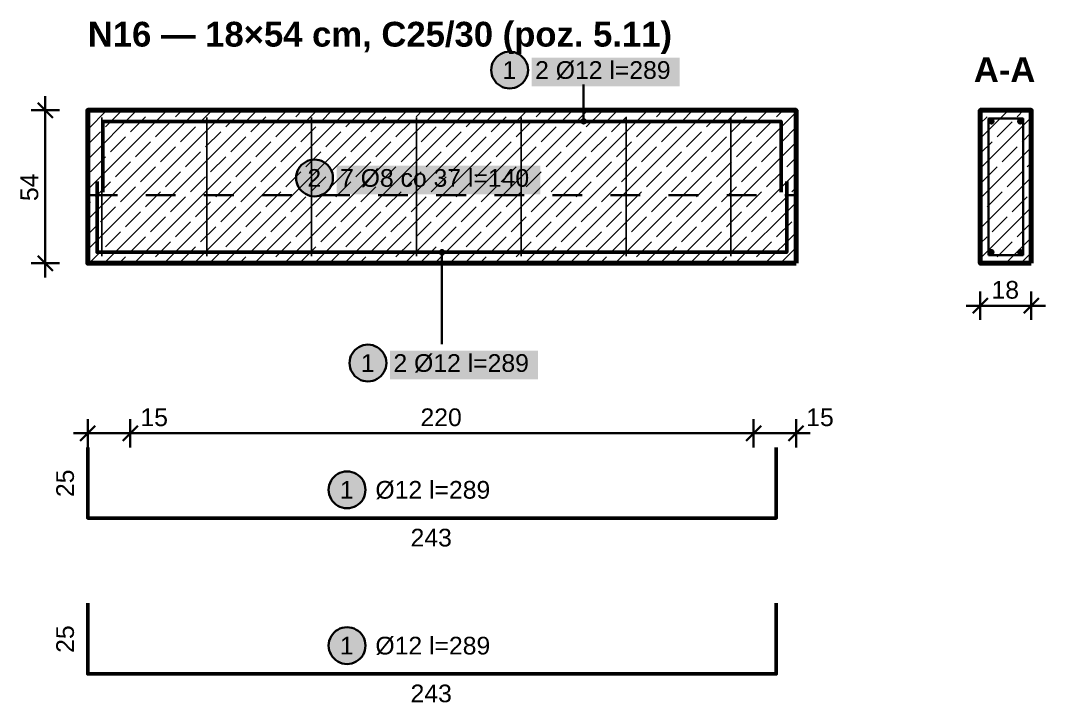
# Model space of a CAD drawing. Header units: metres. Extents: x 0.1 to 9.5, y -11.1 to -0.1.
# Drawn here: x 0.063 to 3.68, y -2.466 to -0.058 of the extents above; entities that cross this region are included whole.
import ezdxf

# ---------------------------------------------------------------- set-up
doc = ezdxf.new("R2010")
doc.units = ezdxf.units.M
doc.linetypes.add('KRESKOWA', pattern=[5.25, 4.2, -1.05])
for name, color, linetype, lineweight in [('A-KRESKOWANIE', 8, 'Continuous', 18), ('A-MASKA', 7, 'Continuous', 18), ('A-OPISY', 2, 'Continuous', 25), ('K-KONSTR', 7, 'Continuous', 50), ('K-WYMIARY', 1, 'Continuous', 25), ('K-ZBROJENIE', 1, 'Continuous', 100), ('K-ZBROJENIE-OPIS', 2, 'Continuous', 25)]:
    doc.layers.add(name, color=color, linetype=linetype, lineweight=lineweight)
doc.styles.add('PL_ARIAL', font='arial.ttf')
doc.styles.add('PL_ARIAL_B', font='arialbd.ttf')

msp = doc.modelspace()

# ---------------------------------------------------------------- hatches: boundary and pattern name
at = {"layer": 'A-MASKA', "true_color": 0xffffff}
for points in [[(1.8662, -0.2903), (2.3888, -0.2903), (2.3888, -0.189), (1.8662, -0.189)], [(1.1778, -0.6713), (1.8972, -0.6713), (1.8972, -0.57), (1.1778, -0.57)], [(1.3662, -1.3247), (1.8888, -1.3247), (1.8888, -1.2235), (1.3662, -1.2235)]]:
    msp.add_hatch(color=7, dxfattribs=at).paths.add_polyline_path(points)
at = {"layer": 'K-ZBROJENIE', "true_color": 0x000000}
for points in [[(3.5002, -0.414), (3.5002, -0.4151), (3.5, -0.4162), (3.4998, -0.4173), (3.4994, -0.4183), (3.4989, -0.4193), (3.4984, -0.4203), (3.4977, -0.4211), (3.497, -0.422), (3.4961, -0.4227), (3.4953, -0.4234), (3.4943, -0.4239), (3.4933, -0.4244), (3.4923, -0.4248), (3.4912, -0.425), (3.4901, -0.4252), (3.489, -0.4253), (3.4879, -0.4252), (3.4868, -0.425), (3.4857, -0.4248), (3.4847, -0.4244), (3.4837, -0.4239), (3.4827, -0.4234), (3.4819, -0.4227), (3.481, -0.422), (3.4803, -0.4211), (3.4796, -0.4203), (3.4791, -0.4193), (3.4786, -0.4183), (3.4782, -0.4173), (3.478, -0.4162), (3.4778, -0.4151), (3.4777, -0.414), (3.4778, -0.4129), (3.478, -0.4118), (3.4782, -0.4107), (3.4786, -0.4097), (3.4791, -0.4087), (3.4796, -0.4077), (3.4803, -0.4069), (3.481, -0.406), (3.4819, -0.4053), (3.4827, -0.4046), (3.4837, -0.4041), (3.4847, -0.4036), (3.4857, -0.4032), (3.4868, -0.403), (3.4879, -0.4028), (3.489, -0.4028), (3.4901, -0.4028), (3.4912, -0.403), (3.4923, -0.4032), (3.4933, -0.4036), (3.4943, -0.4041), (3.4953, -0.4046), (3.4961, -0.4053), (3.497, -0.406), (3.4977, -0.4069), (3.4984, -0.4077), (3.4989, -0.4087), (3.4994, -0.4097), (3.4998, -0.4107), (3.5, -0.4118), (3.5002, -0.4129)], [(3.6023, -0.414), (3.6022, -0.4151), (3.602, -0.4162), (3.6018, -0.4173), (3.6014, -0.4183), (3.6009, -0.4193), (3.6004, -0.4203), (3.5997, -0.4211), (3.599, -0.422), (3.5981, -0.4227), (3.5973, -0.4234), (3.5963, -0.4239), (3.5953, -0.4244), (3.5943, -0.4248), (3.5932, -0.425), (3.5921, -0.4252), (3.591, -0.4253), (3.5899, -0.4252), (3.5888, -0.425), (3.5877, -0.4248), (3.5867, -0.4244), (3.5857, -0.4239), (3.5847, -0.4234), (3.5839, -0.4227), (3.583, -0.422), (3.5823, -0.4211), (3.5816, -0.4203), (3.5811, -0.4193), (3.5806, -0.4183), (3.5802, -0.4173), (3.58, -0.4162), (3.5798, -0.4151), (3.5798, -0.414), (3.5798, -0.4129), (3.58, -0.4118), (3.5802, -0.4107), (3.5806, -0.4097), (3.5811, -0.4087), (3.5816, -0.4077), (3.5823, -0.4069), (3.583, -0.406), (3.5839, -0.4053), (3.5847, -0.4046), (3.5857, -0.4041), (3.5867, -0.4036), (3.5877, -0.4032), (3.5888, -0.403), (3.5899, -0.4028), (3.591, -0.4028), (3.5921, -0.4028), (3.5932, -0.403), (3.5943, -0.4032), (3.5953, -0.4036), (3.5963, -0.4041), (3.5973, -0.4046), (3.5981, -0.4053), (3.599, -0.406), (3.5997, -0.4069), (3.6004, -0.4077), (3.6009, -0.4087), (3.6014, -0.4097), (3.6018, -0.4107), (3.602, -0.4118), (3.6022, -0.4129)], [(3.5002, -0.876), (3.5002, -0.8771), (3.5, -0.8782), (3.4998, -0.8793), (3.4994, -0.8803), (3.4989, -0.8813), (3.4984, -0.8823), (3.4977, -0.8831), (3.497, -0.884), (3.4961, -0.8847), (3.4953, -0.8854), (3.4943, -0.8859), (3.4933, -0.8864), (3.4923, -0.8868), (3.4912, -0.887), (3.4901, -0.8872), (3.489, -0.8872), (3.4879, -0.8872), (3.4868, -0.887), (3.4857, -0.8868), (3.4847, -0.8864), (3.4837, -0.8859), (3.4827, -0.8854), (3.4819, -0.8847), (3.481, -0.884), (3.4803, -0.8831), (3.4796, -0.8823), (3.4791, -0.8813), (3.4786, -0.8803), (3.4782, -0.8793), (3.478, -0.8782), (3.4778, -0.8771), (3.4777, -0.876), (3.4778, -0.8749), (3.478, -0.8738), (3.4782, -0.8727), (3.4786, -0.8717), (3.4791, -0.8707), (3.4796, -0.8697), (3.4803, -0.8689), (3.481, -0.868), (3.4819, -0.8673), (3.4827, -0.8666), (3.4837, -0.8661), (3.4847, -0.8656), (3.4857, -0.8652), (3.4868, -0.865), (3.4879, -0.8648), (3.489, -0.8648), (3.4901, -0.8648), (3.4912, -0.865), (3.4923, -0.8652), (3.4933, -0.8656), (3.4943, -0.8661), (3.4953, -0.8666), (3.4961, -0.8673), (3.497, -0.868), (3.4977, -0.8689), (3.4984, -0.8697), (3.4989, -0.8707), (3.4994, -0.8717), (3.4998, -0.8727), (3.5, -0.8738), (3.5002, -0.8749)], [(3.6023, -0.876), (3.6022, -0.8771), (3.602, -0.8782), (3.6018, -0.8793), (3.6014, -0.8803), (3.6009, -0.8813), (3.6004, -0.8823), (3.5997, -0.8831), (3.599, -0.884), (3.5981, -0.8847), (3.5973, -0.8854), (3.5963, -0.8859), (3.5953, -0.8864), (3.5943, -0.8868), (3.5932, -0.887), (3.5921, -0.8872), (3.591, -0.8872), (3.5899, -0.8872), (3.5888, -0.887), (3.5877, -0.8868), (3.5867, -0.8864), (3.5857, -0.8859), (3.5847, -0.8854), (3.5839, -0.8847), (3.583, -0.884), (3.5823, -0.8831), (3.5816, -0.8823), (3.5811, -0.8813), (3.5806, -0.8803), (3.5802, -0.8793), (3.58, -0.8782), (3.5798, -0.8771), (3.5798, -0.876), (3.5798, -0.8749), (3.58, -0.8738), (3.5802, -0.8727), (3.5806, -0.8717), (3.5811, -0.8707), (3.5816, -0.8697), (3.5823, -0.8689), (3.583, -0.868), (3.5839, -0.8673), (3.5847, -0.8666), (3.5857, -0.8661), (3.5867, -0.8656), (3.5877, -0.8652), (3.5888, -0.865), (3.5899, -0.8648), (3.591, -0.8648), (3.5921, -0.8648), (3.5932, -0.865), (3.5943, -0.8652), (3.5953, -0.8656), (3.5963, -0.8661), (3.5973, -0.8666), (3.5981, -0.8673), (3.599, -0.868), (3.5997, -0.8689), (3.6004, -0.8697), (3.6009, -0.8707), (3.6014, -0.8717), (3.6018, -0.8727), (3.602, -0.8738), (3.6022, -0.8749)]]:
    msp.add_hatch(color=7, dxfattribs=at).paths.add_polyline_path(points)
at = {"layer": 'K-ZBROJENIE-OPIS', "true_color": 0xffffff}
for points in [[(1.8537, -0.2328), (1.8532, -0.2243), (1.8515, -0.2159), (1.8488, -0.2079), (1.845, -0.2003), (1.8403, -0.1932), (1.8347, -0.1868), (1.8283, -0.1812), (1.8212, -0.1765), (1.8136, -0.1727), (1.8056, -0.17), (1.7972, -0.1683), (1.7887, -0.1678), (1.7803, -0.1683), (1.7719, -0.17), (1.7639, -0.1727), (1.7562, -0.1765), (1.7492, -0.1812), (1.7428, -0.1868), (1.7372, -0.1932), (1.7325, -0.2003), (1.7287, -0.2079), (1.726, -0.2159), (1.7243, -0.2243), (1.7237, -0.2328), (1.7243, -0.2412), (1.726, -0.2496), (1.7287, -0.2576), (1.7325, -0.2653), (1.7372, -0.2723), (1.7428, -0.2787), (1.7492, -0.2843), (1.7562, -0.289), (1.7639, -0.2928), (1.7719, -0.2955), (1.7803, -0.2972), (1.7887, -0.2978), (1.7972, -0.2972), (1.8056, -0.2955), (1.8136, -0.2928), (1.8212, -0.289), (1.8283, -0.2843), (1.8347, -0.2787), (1.8403, -0.2723), (1.845, -0.2653), (1.8488, -0.2576), (1.8515, -0.2496), (1.8532, -0.2412)], [(1.1653, -0.6138), (1.1647, -0.6053), (1.1631, -0.5969), (1.1603, -0.5889), (1.1566, -0.5813), (1.1518, -0.5742), (1.1462, -0.5678), (1.1398, -0.5622), (1.1328, -0.5575), (1.1252, -0.5537), (1.1171, -0.551), (1.1088, -0.5493), (1.1003, -0.5488), (1.0918, -0.5493), (1.0835, -0.551), (1.0754, -0.5537), (1.0678, -0.5575), (1.0607, -0.5622), (1.0543, -0.5678), (1.0487, -0.5742), (1.044, -0.5813), (1.0402, -0.5889), (1.0375, -0.5969), (1.0358, -0.6053), (1.0353, -0.6138), (1.0358, -0.6222), (1.0375, -0.6306), (1.0402, -0.6386), (1.044, -0.6462), (1.0487, -0.6533), (1.0543, -0.6597), (1.0607, -0.6653), (1.0678, -0.67), (1.0754, -0.6738), (1.0835, -0.6765), (1.0918, -0.6782), (1.1003, -0.6787), (1.1088, -0.6782), (1.1171, -0.6765), (1.1252, -0.6738), (1.1328, -0.67), (1.1398, -0.6653), (1.1462, -0.6597), (1.1518, -0.6533), (1.1566, -0.6462), (1.1603, -0.6386), (1.1631, -0.6306), (1.1647, -0.6222)], [(1.3537, -1.2672), (1.3532, -1.2588), (1.3515, -1.2504), (1.3488, -1.2424), (1.345, -1.2348), (1.3403, -1.2277), (1.3347, -1.2213), (1.3283, -1.2157), (1.3212, -1.211), (1.3136, -1.2072), (1.3056, -1.2045), (1.2972, -1.2028), (1.2887, -1.2023), (1.2803, -1.2028), (1.2719, -1.2045), (1.2639, -1.2072), (1.2562, -1.211), (1.2492, -1.2157), (1.2428, -1.2213), (1.2372, -1.2277), (1.2325, -1.2348), (1.2287, -1.2424), (1.226, -1.2504), (1.2243, -1.2588), (1.2237, -1.2672), (1.2243, -1.2757), (1.226, -1.2841), (1.2287, -1.2921), (1.2325, -1.2997), (1.2372, -1.3068), (1.2428, -1.3132), (1.2492, -1.3188), (1.2562, -1.3235), (1.2639, -1.3273), (1.2719, -1.33), (1.2803, -1.3317), (1.2887, -1.3322), (1.2972, -1.3317), (1.3056, -1.33), (1.3136, -1.3273), (1.3212, -1.3235), (1.3283, -1.3188), (1.3347, -1.3132), (1.3403, -1.3068), (1.345, -1.2997), (1.3488, -1.2921), (1.3515, -1.2841), (1.3532, -1.2757)], [(1.28, -1.715), (1.2794, -1.7065), (1.2778, -1.6982), (1.2751, -1.6901), (1.2713, -1.6825), (1.2666, -1.6754), (1.261, -1.669), (1.2546, -1.6634), (1.2475, -1.6587), (1.2399, -1.6549), (1.2318, -1.6522), (1.2235, -1.6506), (1.215, -1.65), (1.2065, -1.6506), (1.1982, -1.6522), (1.1901, -1.6549), (1.1825, -1.6587), (1.1754, -1.6634), (1.169, -1.669), (1.1634, -1.6754), (1.1587, -1.6825), (1.1549, -1.6901), (1.1522, -1.6982), (1.1506, -1.7065), (1.15, -1.715), (1.1506, -1.7235), (1.1522, -1.7318), (1.1549, -1.7399), (1.1587, -1.7475), (1.1634, -1.7546), (1.169, -1.761), (1.1754, -1.7666), (1.1825, -1.7713), (1.1901, -1.7751), (1.1982, -1.7778), (1.2065, -1.7794), (1.215, -1.78), (1.2235, -1.7794), (1.2318, -1.7778), (1.2399, -1.7751), (1.2475, -1.7713), (1.2546, -1.7666), (1.261, -1.761), (1.2666, -1.7546), (1.2713, -1.7475), (1.2751, -1.7399), (1.2778, -1.7318), (1.2794, -1.7235)], [(1.28, -2.265), (1.2794, -2.2565), (1.2778, -2.2482), (1.2751, -2.2401), (1.2713, -2.2325), (1.2666, -2.2254), (1.261, -2.219), (1.2546, -2.2134), (1.2475, -2.2087), (1.2399, -2.2049), (1.2318, -2.2022), (1.2235, -2.2006), (1.215, -2.2), (1.2065, -2.2006), (1.1982, -2.2022), (1.1901, -2.2049), (1.1825, -2.2087), (1.1754, -2.2134), (1.169, -2.219), (1.1634, -2.2254), (1.1587, -2.2325), (1.1549, -2.2401), (1.1522, -2.2482), (1.1506, -2.2565), (1.15, -2.265), (1.1506, -2.2735), (1.1522, -2.2818), (1.1549, -2.2899), (1.1587, -2.2975), (1.1634, -2.3046), (1.169, -2.311), (1.1754, -2.3166), (1.1825, -2.3213), (1.1901, -2.3251), (1.1982, -2.3278), (1.2065, -2.3294), (1.215, -2.33), (1.2235, -2.3294), (1.2318, -2.3278), (1.2399, -2.3251), (1.2475, -2.3213), (1.2546, -2.3166), (1.261, -2.311), (1.2666, -2.3046), (1.2713, -2.2975), (1.2751, -2.2899), (1.2778, -2.2818), (1.2794, -2.2735)]]:
    msp.add_hatch(color=7, dxfattribs=at).paths.add_polyline_path(points)
at = {"layer": 'K-ZBROJENIE-OPIS', "true_color": 0x000000}
for points in [[(2.0613, -0.414), (2.0609, -0.4111), (2.0597, -0.4084), (2.058, -0.406), (2.0556, -0.4043), (2.0529, -0.4031), (2.05, -0.4028), (2.0471, -0.4031), (2.0444, -0.4043), (2.042, -0.406), (2.0403, -0.4084), (2.0391, -0.4111), (2.0388, -0.414), (2.0391, -0.4169), (2.0403, -0.4196), (2.042, -0.422), (2.0444, -0.4237), (2.0471, -0.4249), (2.05, -0.4253), (2.0529, -0.4249), (2.0556, -0.4237), (2.058, -0.422), (2.0597, -0.4196), (2.0609, -0.4169)], [(1.5613, -0.876), (1.5609, -0.8731), (1.5597, -0.8704), (1.558, -0.868), (1.5556, -0.8663), (1.5529, -0.8651), (1.55, -0.8648), (1.5471, -0.8651), (1.5444, -0.8663), (1.542, -0.868), (1.5403, -0.8704), (1.5391, -0.8731), (1.5388, -0.876), (1.5391, -0.8789), (1.5403, -0.8816), (1.542, -0.884), (1.5444, -0.8857), (1.5471, -0.8869), (1.55, -0.8872), (1.5529, -0.8869), (1.5556, -0.8857), (1.558, -0.884), (1.5597, -0.8816), (1.5609, -0.8789)]]:
    msp.add_hatch(color=7, dxfattribs=at).paths.add_polyline_path(points)

# ---------------------------------------------------------------- linework, layer by layer
at = {"layer": 'A-KRESKOWANIE', "lineweight": 25, "ltscale": 0.025}
for points in [[(0.3, -0.8667), (0.7917, -0.375)], [(0.3, -0.7607), (0.6857, -0.375)], [(0.3, -0.6546), (0.5796, -0.375)], [(0.3, -0.5485), (0.4735, -0.375)], [(0.3, -0.4425), (0.3675, -0.375)], [(0.3, -0.3894), (0.3144, -0.375)], [(0.3578, -0.915), (0.8978, -0.375)], [(0.3624, -0.4331), (0.4154, -0.3801)], [(0.4508, -0.4508), (0.5038, -0.3977)], [(0.4639, -0.915), (1.0039, -0.375)], [(0.5215, -0.3801), (0.5266, -0.375)], [(0.5699, -0.915), (1.1099, -0.375)], [(0.6099, -0.3977), (0.6326, -0.375)], [(0.676, -0.915), (1.216, -0.375)], [(0.6983, -0.4154), (0.7387, -0.375)], [(0.7821, -0.915), (1.3221, -0.375)], [(0.7867, -0.4331), (0.8397, -0.3801)], [(0.875, -0.4508), (0.9281, -0.3977)], [(0.8881, -0.915), (1.4281, -0.375)], [(0.9458, -0.3801), (0.9508, -0.375)], [(0.9942, -0.915), (1.5342, -0.375)], [(1.0341, -0.3977), (1.0569, -0.375)], [(1.1003, -0.915), (1.6403, -0.375)], [(1.1225, -0.4154), (1.163, -0.375)], [(1.2063, -0.915), (1.7463, -0.375)], [(1.2109, -0.4331), (1.264, -0.3801)], [(1.2993, -0.4508), (1.3523, -0.3977)], [(1.3124, -0.915), (1.8524, -0.375)], [(1.37, -0.3801), (1.3751, -0.375)], [(1.4185, -0.915), (1.9585, -0.375)], [(1.4584, -0.3977), (1.4812, -0.375)], [(1.5245, -0.915), (2.0645, -0.375)], [(1.5468, -0.4154), (1.5872, -0.375)], [(1.6306, -0.915), (2.1706, -0.375)], [(1.6352, -0.4331), (1.6882, -0.3801)], [(1.7236, -0.4508), (1.7766, -0.3977)], [(1.7367, -0.915), (2.2767, -0.375)], [(1.7943, -0.3801), (1.7994, -0.375)], [(1.8427, -0.915), (2.3827, -0.375)], [(1.8827, -0.3977), (1.9054, -0.375)], [(1.9488, -0.915), (2.4888, -0.375)], [(1.9711, -0.4154), (2.0115, -0.375)], [(2.0548, -0.915), (2.5948, -0.375)], [(2.0594, -0.4331), (2.1125, -0.3801)], [(2.1478, -0.4508), (2.2009, -0.3977)], [(2.1609, -0.915), (2.7009, -0.375)], [(2.2185, -0.3801), (2.2236, -0.375)], [(2.267, -0.915), (2.8, -0.382)], [(2.3069, -0.3977), (2.3297, -0.375)], [(2.3953, -0.4154), (2.4357, -0.375)], [(2.4837, -0.4331), (2.5367, -0.3801)], [(2.5721, -0.4508), (2.6251, -0.3977)], [(2.6428, -0.3801), (2.6479, -0.375)], [(2.7312, -0.3977), (2.7539, -0.375)], [(3.45, -0.4744), (3.5494, -0.375)], [(3.45, -0.4214), (3.4737, -0.3977)], [(3.4913, -0.3801), (3.4964, -0.375)], [(3.5797, -0.3977), (3.6025, -0.375)], [(0.5392, -0.4685), (0.5922, -0.4154)], [(0.6276, -0.4861), (0.6806, -0.4331)], [(0.9634, -0.4685), (1.0165, -0.4154)], [(1.0518, -0.4861), (1.1049, -0.4331)], [(1.3877, -0.4685), (1.4407, -0.4154)], [(1.4761, -0.4861), (1.5291, -0.4331)], [(1.812, -0.4685), (1.865, -0.4154)], [(1.9003, -0.4861), (1.9534, -0.4331)], [(2.2362, -0.4685), (2.2893, -0.4154)], [(2.3246, -0.4861), (2.3776, -0.4331)], [(2.6605, -0.4685), (2.7135, -0.4154)], [(3.45, -0.5805), (3.63, -0.4005)], [(3.509, -0.4685), (3.5621, -0.4154)], [(0.3, -0.4955), (0.3447, -0.4508)], [(0.3801, -0.5215), (0.4331, -0.4685)], [(0.7159, -0.5038), (0.769, -0.4508)], [(0.8043, -0.5215), (0.8574, -0.4685)], [(1.1402, -0.5038), (1.1932, -0.4508)], [(1.2286, -0.5215), (1.2816, -0.4685)], [(1.5645, -0.5038), (1.6175, -0.4508)], [(1.6529, -0.5215), (1.7059, -0.4685)], [(1.9887, -0.5038), (2.0418, -0.4508)], [(2.0771, -0.5215), (2.1302, -0.4685)], [(2.413, -0.5038), (2.466, -0.4508)], [(2.5014, -0.5215), (2.5544, -0.4685)], [(2.7489, -0.4861), (2.8, -0.435)], [(3.5974, -0.4861), (3.63, -0.4535)], [(0.4685, -0.5392), (0.5215, -0.4861)], [(0.5568, -0.5568), (0.6099, -0.5038)], [(0.8927, -0.5392), (0.9458, -0.4861)], [(0.9811, -0.5568), (1.0341, -0.5038)], [(1.317, -0.5392), (1.37, -0.4861)], [(1.4054, -0.5568), (1.4584, -0.5038)], [(1.7413, -0.5392), (1.7943, -0.4861)], [(1.8296, -0.5568), (1.8827, -0.5038)], [(2.1655, -0.5392), (2.2185, -0.4861)], [(2.2539, -0.5568), (2.3069, -0.5038)], [(2.373, -0.915), (2.8, -0.488)], [(2.5898, -0.5392), (2.6428, -0.4861)], [(2.6782, -0.5568), (2.7312, -0.5038)], [(3.45, -0.5275), (3.4913, -0.4861)], [(3.5267, -0.5568), (3.5797, -0.5038)], [(0.3094, -0.5922), (0.3624, -0.5392)], [(0.6452, -0.5745), (0.6983, -0.5215)], [(0.7336, -0.5922), (0.7867, -0.5392)], [(1.0695, -0.5745), (1.1225, -0.5215)], [(1.1579, -0.5922), (1.2109, -0.5392)], [(1.4938, -0.5745), (1.5468, -0.5215)], [(1.5822, -0.5922), (1.6352, -0.5392)], [(1.918, -0.5745), (1.9711, -0.5215)], [(2.0064, -0.5922), (2.0594, -0.5392)], [(2.3423, -0.5745), (2.3953, -0.5215)], [(2.4307, -0.5922), (2.4837, -0.5392)], [(2.7666, -0.5745), (2.8, -0.5411)], [(3.45, -0.6866), (3.63, -0.5066)], [(0.3977, -0.6099), (0.4508, -0.5568)], [(0.4861, -0.6276), (0.5392, -0.5745)], [(0.822, -0.6099), (0.875, -0.5568)], [(0.9104, -0.6276), (0.9634, -0.5745)], [(1.2463, -0.6099), (1.2993, -0.5568)], [(1.3347, -0.6276), (1.3877, -0.5745)], [(1.6705, -0.6099), (1.7236, -0.5568)], [(1.7589, -0.6276), (1.812, -0.5745)], [(2.0948, -0.6099), (2.1478, -0.5568)], [(2.1832, -0.6276), (2.2362, -0.5745)], [(2.5191, -0.6099), (2.5721, -0.5568)], [(2.6075, -0.6276), (2.6605, -0.5745)], [(3.456, -0.6276), (3.509, -0.5745)], [(3.6151, -0.5745), (3.63, -0.5596)], [(0.5745, -0.6452), (0.6276, -0.5922)], [(0.6629, -0.6629), (0.7159, -0.6099)], [(0.9988, -0.6452), (1.0518, -0.5922)], [(1.0872, -0.6629), (1.1402, -0.6099)], [(1.4231, -0.6452), (1.4761, -0.5922)], [(1.5114, -0.6629), (1.5645, -0.6099)], [(1.8473, -0.6452), (1.9003, -0.5922)], [(1.9357, -0.6629), (1.9887, -0.6099)], [(2.2716, -0.6452), (2.3246, -0.5922)], [(2.36, -0.6629), (2.413, -0.6099)], [(2.4791, -0.915), (2.8, -0.5941)], [(2.6958, -0.6452), (2.7489, -0.5922)], [(3.45, -0.7926), (3.63, -0.6126)], [(3.5444, -0.6452), (3.5974, -0.5922)], [(0.327, -0.6806), (0.3801, -0.6276)], [(0.4154, -0.6983), (0.4685, -0.6452)], [(0.7513, -0.6806), (0.8043, -0.6276)], [(0.8397, -0.6983), (0.8927, -0.6452)], [(1.1756, -0.6806), (1.2286, -0.6276)], [(1.264, -0.6983), (1.317, -0.6452)], [(1.5998, -0.6806), (1.6529, -0.6276)], [(1.6882, -0.6983), (1.7413, -0.6452)], [(2.0241, -0.6806), (2.0771, -0.6276)], [(2.1125, -0.6983), (2.1655, -0.6452)], [(2.4484, -0.6806), (2.5014, -0.6276)], [(2.5367, -0.6983), (2.5898, -0.6452)], [(2.7842, -0.6629), (2.8, -0.6471)], [(0.5038, -0.7159), (0.5568, -0.6629)], [(0.5922, -0.7336), (0.6452, -0.6806)], [(0.9281, -0.7159), (0.9811, -0.6629)], [(1.0165, -0.7336), (1.0695, -0.6806)], [(1.3523, -0.7159), (1.4054, -0.6629)], [(1.4407, -0.7336), (1.4938, -0.6806)], [(1.7766, -0.7159), (1.8296, -0.6629)], [(1.865, -0.7336), (1.918, -0.6806)], [(2.2009, -0.7159), (2.2539, -0.6629)], [(2.2893, -0.7336), (2.3423, -0.6806)], [(2.6251, -0.7159), (2.6782, -0.6629)], [(2.7135, -0.7336), (2.7666, -0.6806)], [(3.4737, -0.7159), (3.5267, -0.6629)], [(3.5621, -0.7336), (3.6151, -0.6806)], [(0.3, -0.7076), (0.3094, -0.6983)], [(0.3447, -0.769), (0.3977, -0.7159)], [(0.6806, -0.7513), (0.7336, -0.6983)], [(0.769, -0.769), (0.822, -0.7159)], [(1.1049, -0.7513), (1.1579, -0.6983)], [(1.1932, -0.769), (1.2463, -0.7159)], [(1.5291, -0.7513), (1.5822, -0.6983)], [(1.6175, -0.769), (1.6705, -0.7159)], [(1.9534, -0.7513), (2.0064, -0.6983)], [(2.0418, -0.769), (2.0948, -0.7159)], [(2.3776, -0.7513), (2.4307, -0.6983)], [(2.466, -0.769), (2.5191, -0.7159)], [(2.5852, -0.915), (2.8, -0.7002)], [(3.45, -0.8987), (3.63, -0.7187)], [(0.4331, -0.7867), (0.4861, -0.7336)], [(0.5215, -0.8043), (0.5745, -0.7513)], [(0.8574, -0.7867), (0.9104, -0.7336)], [(0.9458, -0.8043), (0.9988, -0.7513)], [(1.2816, -0.7867), (1.3347, -0.7336)], [(1.37, -0.8043), (1.4231, -0.7513)], [(1.7059, -0.7867), (1.7589, -0.7336)], [(1.7943, -0.8043), (1.8473, -0.7513)], [(2.1302, -0.7867), (2.1832, -0.7336)], [(2.2185, -0.8043), (2.2716, -0.7513)], [(2.5544, -0.7867), (2.6075, -0.7336)], [(2.6428, -0.8043), (2.6958, -0.7513)], [(3.45, -0.7396), (3.456, -0.7336)], [(3.4913, -0.8043), (3.5444, -0.7513)], [(0.3, -0.8137), (0.327, -0.7867)], [(0.6099, -0.822), (0.6629, -0.769)], [(0.6983, -0.8397), (0.7513, -0.7867)], [(1.0341, -0.822), (1.0872, -0.769)], [(1.1225, -0.8397), (1.1756, -0.7867)], [(1.4584, -0.822), (1.5114, -0.769)], [(1.5468, -0.8397), (1.5998, -0.7867)], [(1.8827, -0.822), (1.9357, -0.769)], [(1.9711, -0.8397), (2.0241, -0.7867)], [(2.3069, -0.822), (2.36, -0.769)], [(2.3953, -0.8397), (2.4484, -0.7867)], [(2.7312, -0.822), (2.7842, -0.769)], [(3.5797, -0.822), (3.63, -0.7717)], [(0.3624, -0.8574), (0.4154, -0.8043)], [(0.4508, -0.875), (0.5038, -0.822)], [(0.7867, -0.8574), (0.8397, -0.8043)], [(0.875, -0.875), (0.9281, -0.822)], [(1.2109, -0.8574), (1.264, -0.8043)], [(1.2993, -0.875), (1.3523, -0.822)], [(1.6352, -0.8574), (1.6882, -0.8043)], [(1.7236, -0.875), (1.7766, -0.822)], [(2.0594, -0.8574), (2.1125, -0.8043)], [(2.1478, -0.875), (2.2009, -0.822)], [(2.4837, -0.8574), (2.5367, -0.8043)], [(2.5721, -0.875), (2.6251, -0.822)], [(2.6912, -0.915), (2.8, -0.8062)], [(3.45, -0.8457), (3.4737, -0.822)], [(3.5398, -0.915), (3.63, -0.8248)], [(0.5392, -0.8927), (0.5922, -0.8397)], [(0.6276, -0.9104), (0.6806, -0.8574)], [(0.9634, -0.8927), (1.0165, -0.8397)], [(1.0518, -0.9104), (1.1049, -0.8574)], [(1.3877, -0.8927), (1.4407, -0.8397)], [(1.4761, -0.9104), (1.5291, -0.8574)], [(1.812, -0.8927), (1.865, -0.8397)], [(1.9003, -0.9104), (1.9534, -0.8574)], [(2.2362, -0.8927), (2.2893, -0.8397)], [(2.3246, -0.9104), (2.3776, -0.8574)], [(2.6605, -0.8927), (2.7135, -0.8397)], [(2.7489, -0.9104), (2.8, -0.8593)], [(3.509, -0.8927), (3.5621, -0.8397)], [(0.3048, -0.915), (0.3447, -0.875)], [(0.4108, -0.915), (0.4331, -0.8927)], [(0.729, -0.915), (0.769, -0.875)], [(0.8351, -0.915), (0.8574, -0.8927)], [(1.1533, -0.915), (1.1932, -0.875)], [(1.2594, -0.915), (1.2816, -0.8927)], [(1.5776, -0.915), (1.6175, -0.875)], [(1.6836, -0.915), (1.7059, -0.8927)], [(2.0018, -0.915), (2.0418, -0.875)], [(2.1079, -0.915), (2.1302, -0.8927)], [(2.4261, -0.915), (2.466, -0.875)], [(2.5321, -0.915), (2.5544, -0.8927)], [(3.5974, -0.9104), (3.63, -0.8778)], [(0.5169, -0.915), (0.5215, -0.9104)], [(0.9412, -0.915), (0.9458, -0.9104)], [(1.3654, -0.915), (1.37, -0.9104)], [(1.7897, -0.915), (1.7943, -0.9104)], [(2.2139, -0.915), (2.2185, -0.9104)], [(2.6382, -0.915), (2.6428, -0.9104)], [(2.7973, -0.915), (2.8, -0.9123)], [(3.4867, -0.915), (3.4913, -0.9104)]]:
    msp.add_lwpolyline(points, dxfattribs=at)
at = {"layer": 'K-KONSTR', "lineweight": 70, "ltscale": 0.025}
for points in [[(2.8, -0.915), (2.8, -0.375), (0.3, -0.375), (0.3, -0.915)], [(3.63, -0.915), (3.63, -0.375), (3.45, -0.375), (3.45, -0.915)]]:
    msp.add_lwpolyline(points, close=True, dxfattribs=at)
at = {"layer": 'K-KONSTR', "linetype": 'KRESKOWA', "lineweight": 35, "ltscale": 0.025, "flags": 128}
msp.add_lwpolyline([(0.3, -0.675), (2.8, -0.675)], dxfattribs=at)
at = {"layer": 'K-WYMIARY', "lineweight": 35, "ltscale": 0.025}
for points in [[(0.15, -0.965), (0.15, -0.325)], [(0.1765, -0.4015), (0.1235, -0.3485)], [(0.1, -0.375), (0.2, -0.375)], [(0.1765, -0.9415), (0.1235, -0.8885)], [(0.1, -0.915), (0.2, -0.915)], [(3.4235, -1.0915), (3.4765, -1.0385)], [(3.45, -1.115), (3.45, -1.015)], [(3.6035, -1.0915), (3.6565, -1.0385)], [(3.63, -1.115), (3.63, -1.015)], [(3.4, -1.065), (3.68, -1.065)], [(0.3, -1.565), (0.3, -1.465)], [(0.45, -1.565), (0.45, -1.465)], [(2.65, -1.565), (2.65, -1.465)], [(2.8, -1.565), (2.8, -1.465)], [(0.25, -1.515), (2.85, -1.515)], [(0.2735, -1.5415), (0.3265, -1.4885)], [(0.4235, -1.5415), (0.4765, -1.4885)], [(2.6235, -1.5415), (2.6765, -1.4885)], [(2.7735, -1.5415), (2.8265, -1.4885)]]:
    msp.add_lwpolyline(points, dxfattribs=at)
at = {"layer": 'K-ZBROJENIE', "lineweight": 25, "ltscale": 0.025}
for points in [[(0.35, -0.89), (0.35, -0.4)], [(0.72, -0.89), (0.72, -0.4)], [(1.09, -0.89), (1.09, -0.4)], [(1.46, -0.89), (1.46, -0.4)], [(1.83, -0.89), (1.83, -0.4)], [(2.2, -0.89), (2.2, -0.4)], [(2.57, -0.89), (2.57, -0.4)]]:
    msp.add_lwpolyline(points, dxfattribs=at)
at = {"layer": 'K-ZBROJENIE', "lineweight": 50, "ltscale": 0.025}
for points in [[(0.353, -0.664), (0.353, -0.414), (2.747, -0.414), (2.747, -0.664)], [(0.333, -0.626), (0.333, -0.876), (2.767, -0.876), (2.767, -0.626)], [(0.3, -1.565), (0.3, -1.815), (2.73, -1.815), (2.73, -1.565)], [(0.3, -2.115), (0.3, -2.365), (2.73, -2.365), (2.73, -2.115)]]:
    msp.add_lwpolyline(points, dxfattribs=at)
at = {"layer": 'K-ZBROJENIE', "lineweight": 35, "ltscale": 0.025}
msp.add_lwpolyline([(3.479, -0.886), (3.601, -0.886), (3.601, -0.404), (3.479, -0.404)], close=True, dxfattribs=at)
at = {"layer": 'K-ZBROJENIE-OPIS', "lineweight": 35, "ltscale": 0.025}
for points in [[(1.8537, -0.2328), (1.8532, -0.2243), (1.8515, -0.2159), (1.8488, -0.2079), (1.845, -0.2003), (1.8403, -0.1932), (1.8347, -0.1868), (1.8283, -0.1812), (1.8212, -0.1765), (1.8136, -0.1727), (1.8056, -0.17), (1.7972, -0.1683), (1.7887, -0.1678), (1.7803, -0.1683), (1.7719, -0.17), (1.7639, -0.1727), (1.7562, -0.1765), (1.7492, -0.1812), (1.7428, -0.1868), (1.7372, -0.1932), (1.7325, -0.2003), (1.7287, -0.2079), (1.726, -0.2159), (1.7243, -0.2243), (1.7237, -0.2328), (1.7243, -0.2412), (1.726, -0.2496), (1.7287, -0.2576), (1.7325, -0.2653), (1.7372, -0.2723), (1.7428, -0.2787), (1.7492, -0.2843), (1.7562, -0.289), (1.7639, -0.2928), (1.7719, -0.2955), (1.7803, -0.2972), (1.7887, -0.2978), (1.7972, -0.2972), (1.8056, -0.2955), (1.8136, -0.2928), (1.8212, -0.289), (1.8283, -0.2843), (1.8347, -0.2787), (1.8403, -0.2723), (1.845, -0.2653), (1.8488, -0.2576), (1.8515, -0.2496), (1.8532, -0.2412)], [(1.1653, -0.6138), (1.1647, -0.6053), (1.1631, -0.5969), (1.1603, -0.5889), (1.1566, -0.5813), (1.1518, -0.5742), (1.1462, -0.5678), (1.1398, -0.5622), (1.1328, -0.5575), (1.1252, -0.5537), (1.1171, -0.551), (1.1088, -0.5493), (1.1003, -0.5488), (1.0918, -0.5493), (1.0835, -0.551), (1.0754, -0.5537), (1.0678, -0.5575), (1.0607, -0.5622), (1.0543, -0.5678), (1.0487, -0.5742), (1.044, -0.5813), (1.0402, -0.5889), (1.0375, -0.5969), (1.0358, -0.6053), (1.0353, -0.6138), (1.0358, -0.6222), (1.0375, -0.6306), (1.0402, -0.6386), (1.044, -0.6462), (1.0487, -0.6533), (1.0543, -0.6597), (1.0607, -0.6653), (1.0678, -0.67), (1.0754, -0.6738), (1.0835, -0.6765), (1.0918, -0.6782), (1.1003, -0.6787), (1.1088, -0.6782), (1.1171, -0.6765), (1.1252, -0.6738), (1.1328, -0.67), (1.1398, -0.6653), (1.1462, -0.6597), (1.1518, -0.6533), (1.1566, -0.6462), (1.1603, -0.6386), (1.1631, -0.6306), (1.1647, -0.6222)], [(1.3537, -1.2672), (1.3532, -1.2588), (1.3515, -1.2504), (1.3488, -1.2424), (1.345, -1.2348), (1.3403, -1.2277), (1.3347, -1.2213), (1.3283, -1.2157), (1.3212, -1.211), (1.3136, -1.2072), (1.3056, -1.2045), (1.2972, -1.2028), (1.2887, -1.2023), (1.2803, -1.2028), (1.2719, -1.2045), (1.2639, -1.2072), (1.2562, -1.211), (1.2492, -1.2157), (1.2428, -1.2213), (1.2372, -1.2277), (1.2325, -1.2348), (1.2287, -1.2424), (1.226, -1.2504), (1.2243, -1.2588), (1.2237, -1.2672), (1.2243, -1.2757), (1.226, -1.2841), (1.2287, -1.2921), (1.2325, -1.2997), (1.2372, -1.3068), (1.2428, -1.3132), (1.2492, -1.3188), (1.2562, -1.3235), (1.2639, -1.3273), (1.2719, -1.33), (1.2803, -1.3317), (1.2887, -1.3322), (1.2972, -1.3317), (1.3056, -1.33), (1.3136, -1.3273), (1.3212, -1.3235), (1.3283, -1.3188), (1.3347, -1.3132), (1.3403, -1.3068), (1.345, -1.2997), (1.3488, -1.2921), (1.3515, -1.2841), (1.3532, -1.2757)], [(1.28, -1.715), (1.2794, -1.7065), (1.2778, -1.6982), (1.2751, -1.6901), (1.2713, -1.6825), (1.2666, -1.6754), (1.261, -1.669), (1.2546, -1.6634), (1.2475, -1.6587), (1.2399, -1.6549), (1.2318, -1.6522), (1.2235, -1.6506), (1.215, -1.65), (1.2065, -1.6506), (1.1982, -1.6522), (1.1901, -1.6549), (1.1825, -1.6587), (1.1754, -1.6634), (1.169, -1.669), (1.1634, -1.6754), (1.1587, -1.6825), (1.1549, -1.6901), (1.1522, -1.6982), (1.1506, -1.7065), (1.15, -1.715), (1.1506, -1.7235), (1.1522, -1.7318), (1.1549, -1.7399), (1.1587, -1.7475), (1.1634, -1.7546), (1.169, -1.761), (1.1754, -1.7666), (1.1825, -1.7713), (1.1901, -1.7751), (1.1982, -1.7778), (1.2065, -1.7794), (1.215, -1.78), (1.2235, -1.7794), (1.2318, -1.7778), (1.2399, -1.7751), (1.2475, -1.7713), (1.2546, -1.7666), (1.261, -1.761), (1.2666, -1.7546), (1.2713, -1.7475), (1.2751, -1.7399), (1.2778, -1.7318), (1.2794, -1.7235)], [(1.28, -2.265), (1.2794, -2.2565), (1.2778, -2.2482), (1.2751, -2.2401), (1.2713, -2.2325), (1.2666, -2.2254), (1.261, -2.219), (1.2546, -2.2134), (1.2475, -2.2087), (1.2399, -2.2049), (1.2318, -2.2022), (1.2235, -2.2006), (1.215, -2.2), (1.2065, -2.2006), (1.1982, -2.2022), (1.1901, -2.2049), (1.1825, -2.2087), (1.1754, -2.2134), (1.169, -2.219), (1.1634, -2.2254), (1.1587, -2.2325), (1.1549, -2.2401), (1.1522, -2.2482), (1.1506, -2.2565), (1.15, -2.265), (1.1506, -2.2735), (1.1522, -2.2818), (1.1549, -2.2899), (1.1587, -2.2975), (1.1634, -2.3046), (1.169, -2.311), (1.1754, -2.3166), (1.1825, -2.3213), (1.1901, -2.3251), (1.1982, -2.3278), (1.2065, -2.3294), (1.215, -2.33), (1.2235, -2.3294), (1.2318, -2.3278), (1.2399, -2.3251), (1.2475, -2.3213), (1.2546, -2.3166), (1.261, -2.311), (1.2666, -2.3046), (1.2713, -2.2975), (1.2751, -2.2899), (1.2778, -2.2818), (1.2794, -2.2735)]]:
    msp.add_lwpolyline(points, close=True, dxfattribs=at)
for points in [[(2.05, -0.414), (2.05, -0.284)], [(1.55, -0.876), (1.55, -1.201)]]:
    msp.add_lwpolyline(points, dxfattribs=at)

# ---------------------------------------------------------------- texts
at = {"layer": 'A-OPISY', "style": 'PL_ARIAL_B'}
for s, p in [('N16 — 18×54 cm, C25/30 (poz. 5.11)', (0.3, -0.15)), ('A-A', (3.427, -0.275))]:
    msp.add_text(s, height=0.0875, dxfattribs=at).set_placement(p)
at = {"layer": 'K-WYMIARY', "style": 'PL_ARIAL'}
msp.add_text('54', height=0.0625, rotation=90, dxfattribs=at).set_placement((0.125, -0.6955))
for s, p in [('18', (3.4895, -1.04)), ('15', (0.4858, -1.49)), ('220', (1.4742, -1.49)), ('15', (2.8357, -1.49))]:
    msp.add_text(s, height=0.0625, dxfattribs=at).set_placement(p)
at = {"layer": 'K-ZBROJENIE-OPIS', "style": 'PL_ARIAL'}
for s, p in [('1', (1.7635, -0.264)), ('2 Ø12 l=289', (1.8787, -0.264)), ('2', (1.075, -0.645)), ('7 Ø8 co 37 l=140', (1.1903, -0.645)), ('1', (1.2635, -1.2985)), ('2 Ø12 l=289', (1.3787, -1.2985)), ('1', (1.1897, -1.7462)), ('Ø12 l=289', (1.315, -1.7462)), ('243', (1.4392, -1.915)), ('1', (1.1897, -2.2963)), ('Ø12 l=289', (1.315, -2.2963)), ('243', (1.4392, -2.465))]:
    msp.add_text(s, height=0.0625, dxfattribs=at).set_placement(p)
for p in [(0.2511, -1.7405), (0.2511, -2.2905)]:
    msp.add_text('25', height=0.0625, rotation=90, dxfattribs=at).set_placement(p)

doc.saveas('drawing.dxf')
